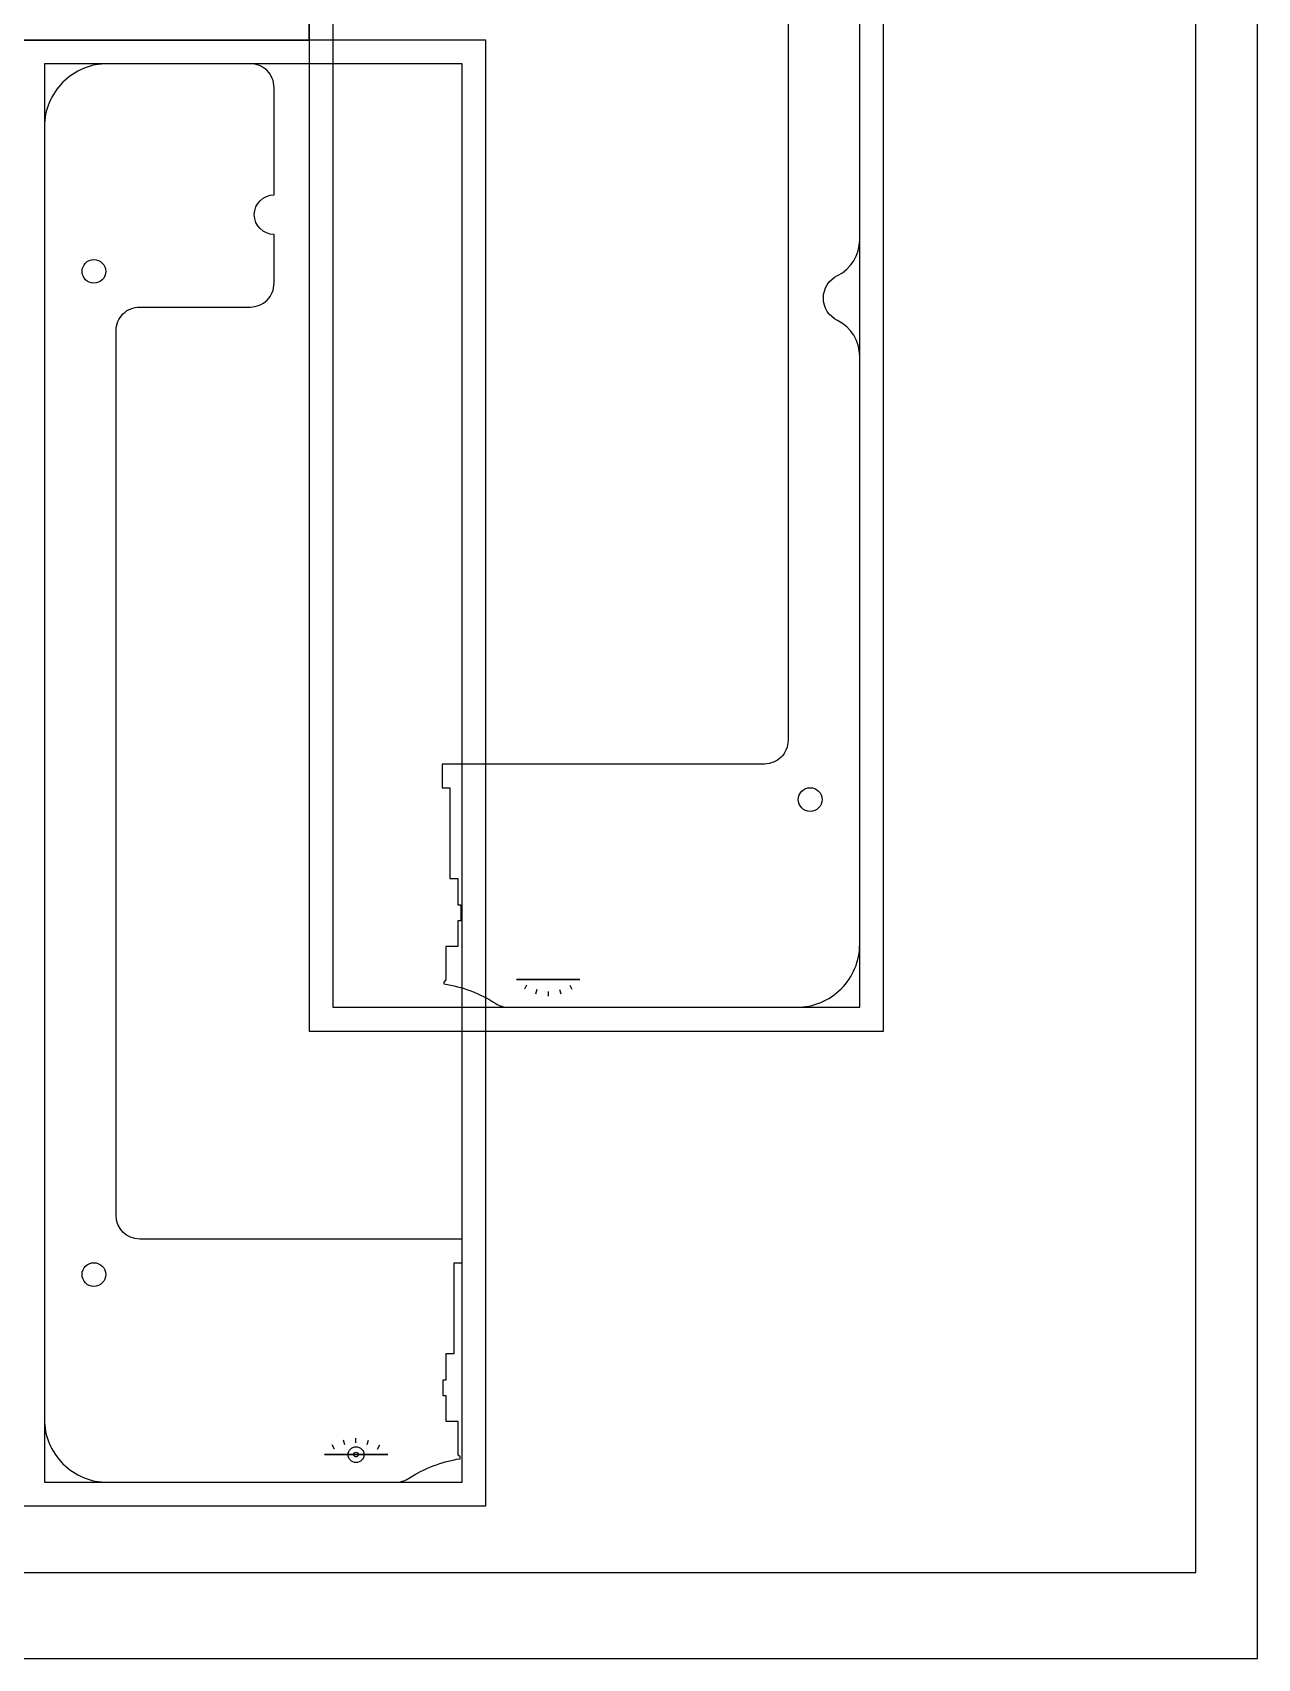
# Model space of a CAD drawing. Header units: millimetres. Extents: x 0 to 505, y 0 to 432.
# Drawn here: x 349.8 to 504.8, y 0 to 205.9 of the extents above; entities that cross this region are included whole.
import ezdxf

# ---------------------------------------------------------------- set-up
doc = ezdxf.new("R2010")
doc.units = ezdxf.units.MM
doc.header["$MEASUREMENT"] = 0
doc.layers.add('DEFAULT', color=4, linetype='Continuous')
doc.layers.add('LAYER E', color=7, linetype='Continuous')

msp = doc.modelspace()

# ---------------------------------------------------------------- linework, layer by layer
at = {"color": 3}
for p, q in [((412.31, 85.25), (412.04, 84.72)), ((413.63, 84.69), (413.45, 84.12)), ((415.05, 84.44), (415.05, 83.85)), ((416.46, 84.69), (416.64, 84.13)), ((417.78, 85.26), (418.05, 84.73)), ((387.99, 26.5), (387.72, 27.03)), ((389.31, 27.06), (389.13, 27.63)), ((390.72, 27.31), (390.72, 27.91)), ((392.14, 27.07), (392.32, 27.63)), ((393.46, 26.51), (393.73, 27.04))]:
    msp.add_line(p, q, dxfattribs=at)
for points in [[(411.02, 85.94), (419.05, 85.94)], [(394.75, 25.81), (386.72, 25.81)]]:
    msp.add_lwpolyline(points, close=True, dxfattribs=at)
for radius in [1, 0.3]:
    msp.add_circle((390.73, 25.81), radius, dxfattribs=at)
at = {"layer": 'DEFAULT'}
for points in [[(0, 0), (504.82, 0), (504.82, 431.8), (0, 431.8)], [(7.81, 10.9), (497.01, 10.9), (497.01, 420.9), (7.81, 420.9)], [(265.81, 420.9), (265.81, 204.9), (384.81, 204.9), (384.81, 420.9)], [(384.81, 79.44), (457.48, 79.44), (457.48, 265.03), (384.81, 265.03)], [(387.81, 82.44), (454.48, 82.44), (454.48, 262.03), (387.81, 262.03)], [(348.28, 19.31), (407.15, 19.31), (407.15, 204.9), (348.28, 204.9)], [(351.28, 22.31), (404.15, 22.31), (404.15, 201.9), (351.28, 201.9)]]:
    msp.add_lwpolyline(points, close=True, dxfattribs=at)
at = {"layer": 'LAYER E', "color": 5}
msp.add_lwpolyline([(445.41, 228.24), (445.41, 116.24, -0.414214), (442.41, 113.24), (401.61, 113.24), (401.61, 110.24), (402.61, 110.24), (402.61, 98.75), (403.61, 98.75), (403.61, 95.41), (404.01, 95.41), (404.01, 93.38), (403.61, 93.38), (403.61, 90.14), (402.11, 90.14), (402.11, 85.9), (401.86, 85.64), (401.86, 85.42, -0.102852), (408.41, 82.92, 0.143411), (410.03, 82.44), (446.48, 82.44, 0.414214), (454.48, 90.44), (454.48, 164.89, 0.286988), (451.67, 169.38, -0.625494), (451.67, 175.09, 0.286988), (454.48, 179.59), (454.48, 254.03, 0.414214)], format="xyb", dxfattribs=at)
msp.add_lwpolyline([(403.9, 25.29), (403.9, 25.51), (403.65, 25.76), (403.65, 30), (402.15, 30), (402.15, 33.24), (401.74, 33.24), (401.74, 35.28), (402.15, 35.28), (402.15, 38.61), (403.15, 38.61), (403.15, 50.1), (404.15, 50.1), (404.15, 53.1), (363.35, 53.1, -0.414213), (360.35, 56.1), (360.35, 168.1, -0.414214), (363.35, 171.1), (377.35, 171.1, 0.414214), (380.35, 174.1), (380.35, 180.29, -1), (380.35, 185.29), (380.35, 198.9, 0.414214), (377.35, 201.9), (359.28, 201.9, 0.414214), (351.28, 193.9), (351.28, 30.31, 0.414214), (359.28, 22.31), (395.73, 22.31, 0.143411), (397.35, 22.78, -0.102852)], format="xyb", close=True, dxfattribs=at)
at = {"layer": 'LAYER E', "color": 1}
for centre in [(357.55, 175.61), (448.21, 108.74), (357.55, 48.6)]:
    msp.add_circle(centre, 1.5, dxfattribs=at)

doc.saveas('drawing.dxf')
